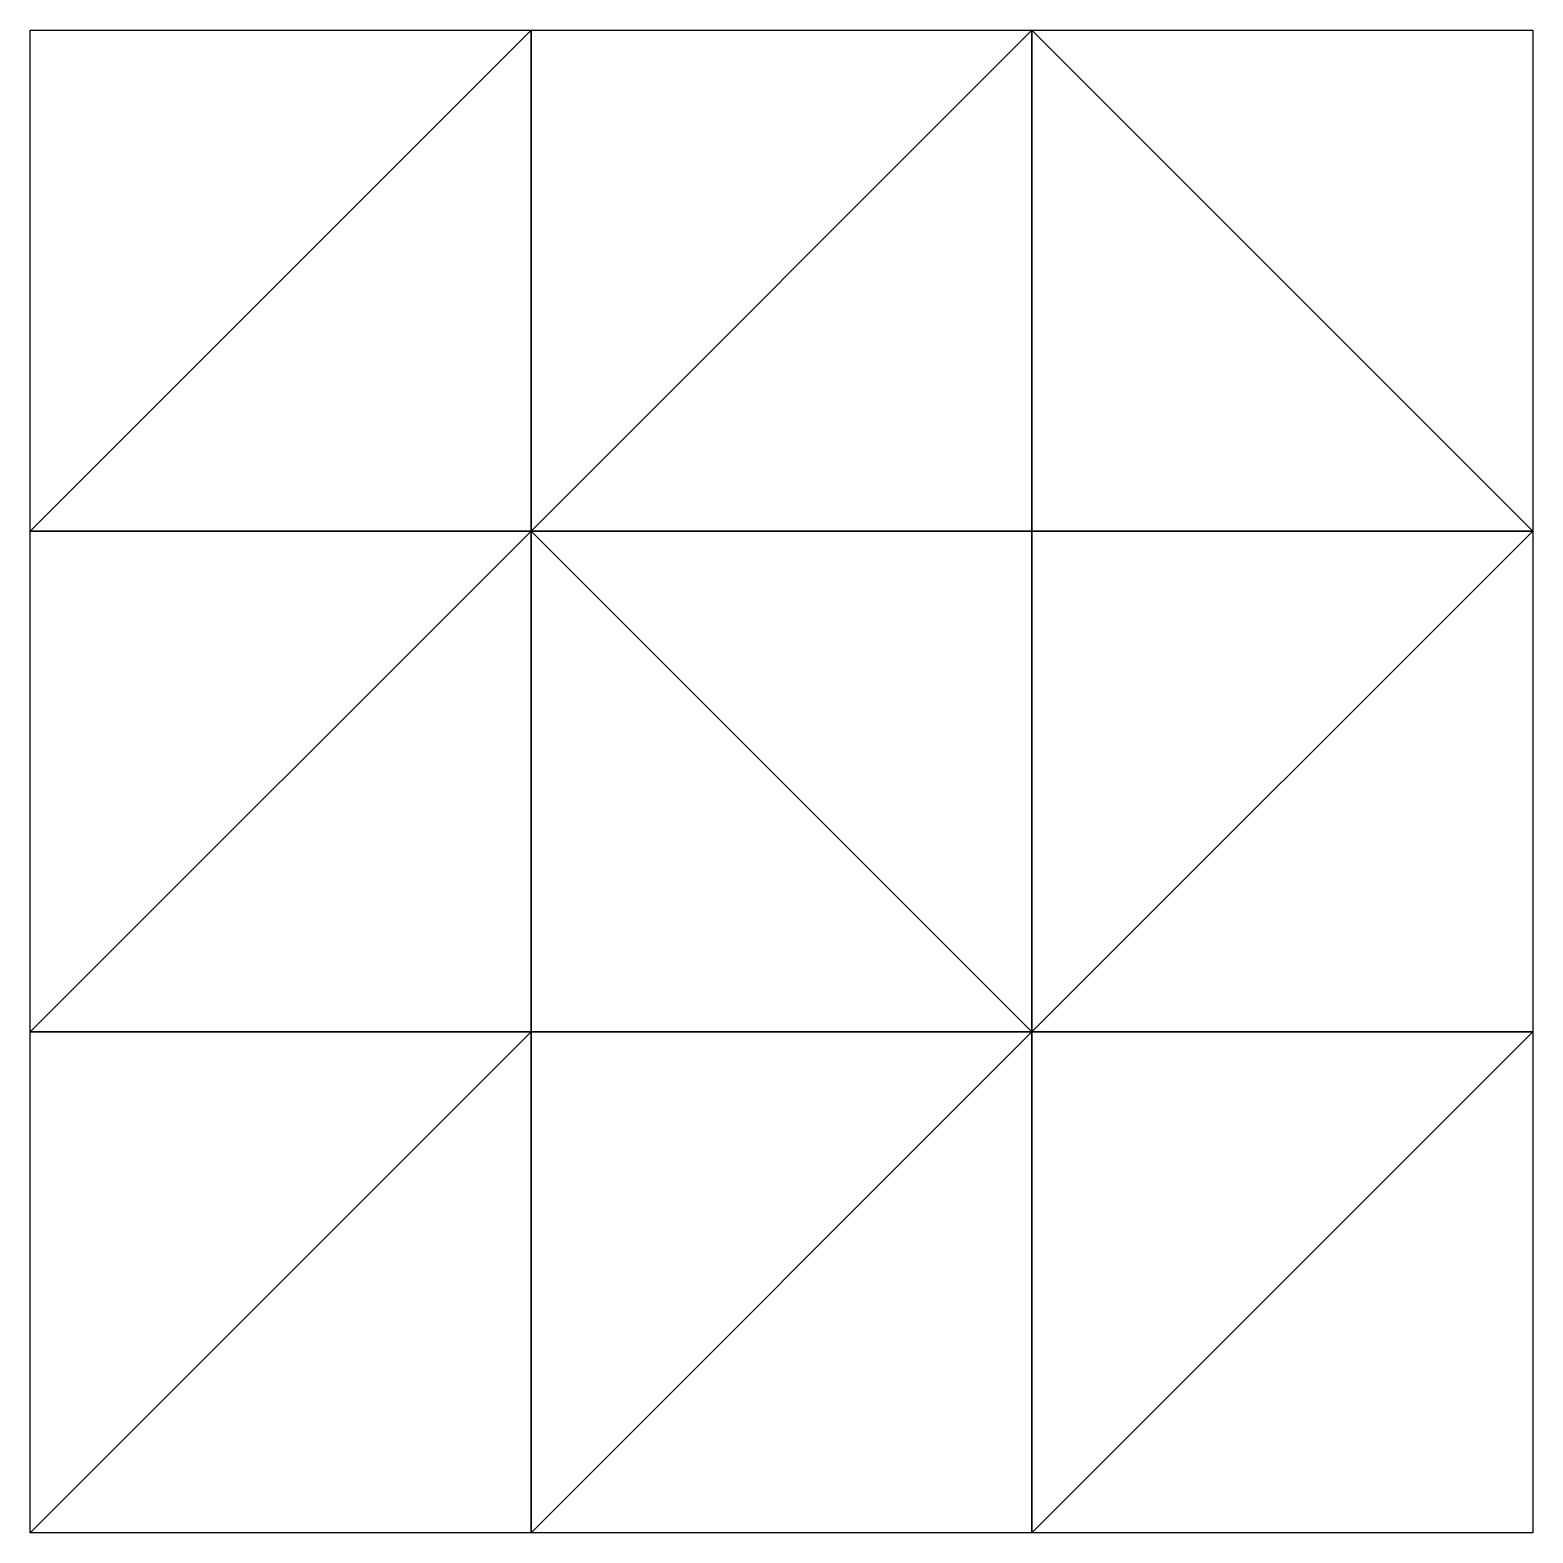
# Model space of a CAD drawing. Header units: metres. Extents: x 376701.2 to 376731.2, y 808661.2 to 808691.2.
import ezdxf

# ---------------------------------------------------------------- set-up
doc = ezdxf.new("R2010")
doc.units = ezdxf.units.M
doc.header["$LTSCALE"] = 0.6
doc.layers.add('From grid points', color=7, linetype='Continuous', true_color=0xffffff)

msp = doc.modelspace()

# ---------------------------------------------------------------- linework, layer by layer
at = {"layer": 'From grid points', "color": 8, "true_color": 0x808080}
for points in [[(376701.17, 808681.15, 66.3), (376701.17, 808691.15, 66.3), (376711.17, 808691.15, 66.3), (376701.17, 808681.15, 66.3)], [(376701.17, 808681.15, 66.3), (376711.17, 808691.15, 66.3), (376711.17, 808681.15, 66.3), (376701.17, 808681.15, 66.3)], [(376711.17, 808681.15, 66.3), (376721.17, 808691.15, 66.3), (376721.17, 808681.15, 50), (376711.17, 808681.15, 66.3)], [(376711.17, 808691.15, 66.3), (376721.17, 808691.15, 66.3), (376711.17, 808681.15, 66.3), (376711.17, 808691.15, 66.3)], [(376721.17, 808681.15, 50), (376721.17, 808691.15, 66.3), (376731.17, 808681.15, 80.3), (376721.17, 808681.15, 50)], [(376721.17, 808691.15, 66.3), (376731.17, 808691.15, 66.3), (376731.17, 808681.15, 80.3), (376721.17, 808691.15, 66.3)], [(376711.17, 808681.15, 66.3), (376701.17, 808671.15, 66.3), (376701.17, 808681.15, 66.3), (376711.17, 808681.15, 66.3)], [(376711.17, 808671.15, 66.3), (376701.17, 808671.15, 66.3), (376711.17, 808681.15, 66.3), (376711.17, 808671.15, 66.3)], [(376711.17, 808671.15, 66.3), (376711.17, 808681.15, 66.3), (376721.17, 808671.15, 66.3), (376711.17, 808671.15, 66.3)], [(376711.17, 808681.15, 66.3), (376721.17, 808681.15, 50), (376721.17, 808671.15, 66.3), (376711.17, 808681.15, 66.3)], [(376731.17, 808681.15, 80.3), (376731.17, 808671.15, 66.3), (376721.17, 808671.15, 66.3), (376731.17, 808681.15, 80.3)], [(376721.17, 808671.15, 66.3), (376721.17, 808681.15, 50), (376731.17, 808681.15, 80.3), (376721.17, 808671.15, 66.3)], [(376711.17, 808671.15, 66.3), (376701.17, 808661.15, 66.3), (376701.17, 808671.15, 66.3), (376711.17, 808671.15, 66.3)], [(376711.17, 808671.15, 66.3), (376711.17, 808661.15, 66.3), (376701.17, 808661.15, 66.3), (376711.17, 808671.15, 66.3)], [(376721.17, 808661.15, 66.3), (376711.17, 808661.15, 66.3), (376721.17, 808671.15, 66.3), (376721.17, 808661.15, 66.3)], [(376721.17, 808671.15, 66.3), (376711.17, 808661.15, 66.3), (376711.17, 808671.15, 66.3), (376721.17, 808671.15, 66.3)], [(376731.17, 808671.15, 66.3), (376731.17, 808661.15, 66.3), (376721.17, 808661.15, 66.3), (376731.17, 808671.15, 66.3)], [(376721.17, 808671.15, 66.3), (376731.17, 808671.15, 66.3), (376721.17, 808661.15, 66.3), (376721.17, 808671.15, 66.3)]]:
    msp.add_3dface(points, dxfattribs=at)

doc.saveas('drawing.dxf')
